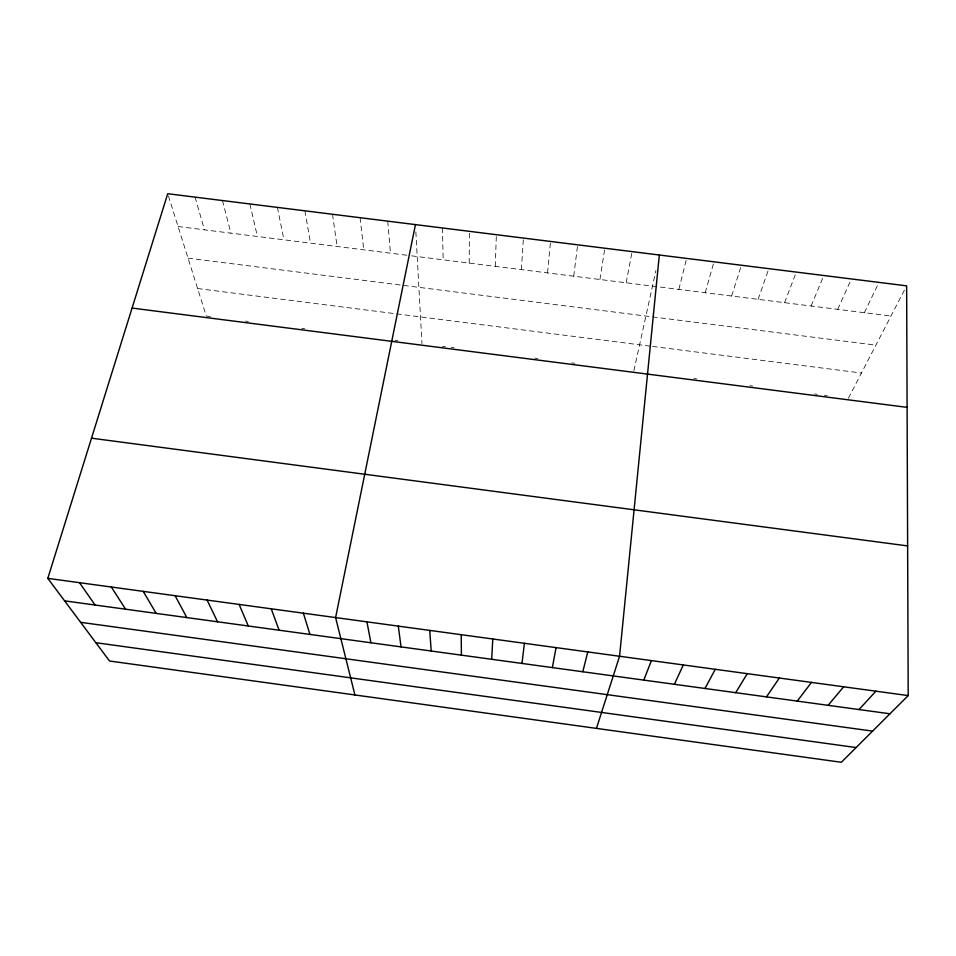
<?xml version="1.0" encoding="UTF-8"?>
<svg xmlns="http://www.w3.org/2000/svg" width="956" height="956" viewBox="0 0 956 956"><rect width="100%" height="100%" fill="white"/><g stroke="black" fill="none" stroke-linecap="round" stroke-linejoin="round"><path stroke-width="0.72" stroke-dasharray="4.78 3.58" d="M469.217 263.079L469.36 231.328M495.28 266.354L496.367 234.698M521.39 269.628L523.422 238.068M547.537 272.914L550.525 241.45M573.72 276.2L577.663 244.832M599.938 279.487L604.837 248.213M626.192 282.785L632.071 251.607M633.864 370.832L655.912 270.548M678.844 289.393L686.635 258.419M705.217 292.715L713.989 261.825M731.639 296.025L741.378 265.242M758.096 299.348L768.815 268.66M784.589 302.682L796.3 272.09M811.13 306.016L823.821 275.519M837.707 309.35L851.378 278.949M864.332 312.696L878.982 282.39M848.354 398.294L905.953 287.159M178.055 226.512L410.172 255.658M411.582 255.838L890.992 316.042M188.033 258.156L875.911 345.14M197.617 288.533L651.132 346.263M652.566 346.442L861.452 373.031M210.511 316.615L206.305 316.078L167.718 193.721M245.584 321.108L248.381 321.467M301.821 328.314L304.641 328.673M395.043 340.252L397.875 340.611M442.461 346.323L445.388 346.693M451.244 347.446L454.184 347.817M534.954 358.165L537.905 358.548M571.808 362.886L574.759 363.256M693.889 378.516L696.685 378.875M749.898 385.686L752.707 386.045M814.548 393.968L817.356 394.326M824.395 395.222L827.215 395.593M195.072 197.139L204.465 229.834M222.461 200.545L230.922 233.156M249.898 203.975L257.403 236.479M277.383 207.392L283.944 239.813M304.916 210.834L310.509 243.147M332.485 214.264L337.121 246.493M360.101 217.705L363.77 249.839M387.754 221.159L390.466 253.185M415.86 231.866L421.966 343.694M442.389 227.97L443.19 259.805"/><path stroke-width="1.43" d="M491.671 659.293L492.794 638.99M659.329 255.013L619.56 656.27L596.448 728.388M521.988 663.44L524.402 643.304M552.365 667.599L556.057 647.618M415.454 224.612L335.604 617.576L354.915 694.964M582.79 671.757L587.785 651.932M47.8 578.368L167.718 193.721L906.635 285.844L908.2 695.586L841.352 762.279L109.522 661.002L47.8 578.368L908.2 695.586M643.794 680.11L651.406 660.608M674.374 684.293L683.301 664.946M705.014 688.487L715.255 669.308M735.702 692.682L747.257 673.669M766.449 696.888L779.331 678.031M797.244 701.107L811.465 682.417M828.099 705.325L843.646 686.802M859.002 709.555L875.899 691.188M132.071 308.071L907.101 407.352M91.501 438.183L907.626 545.912M64.602 600.858L889.964 713.785M80.627 622.32L872.589 731.113M95.851 642.707L856.11 747.544M79.539 582.694L95.074 605.029M111.338 587.032L125.606 609.211M143.209 591.37L156.198 613.394M175.127 595.719L186.838 617.588M207.094 600.069L217.538 621.782M239.131 604.443L248.285 625.989M271.229 608.817L279.092 630.207M303.387 613.19L309.947 634.426M366.925 621.854L370.916 642.767M398.305 626.12L401.03 646.889M429.746 630.41L431.192 651.012M461.234 634.7L461.401 655.147"/></g></svg>
